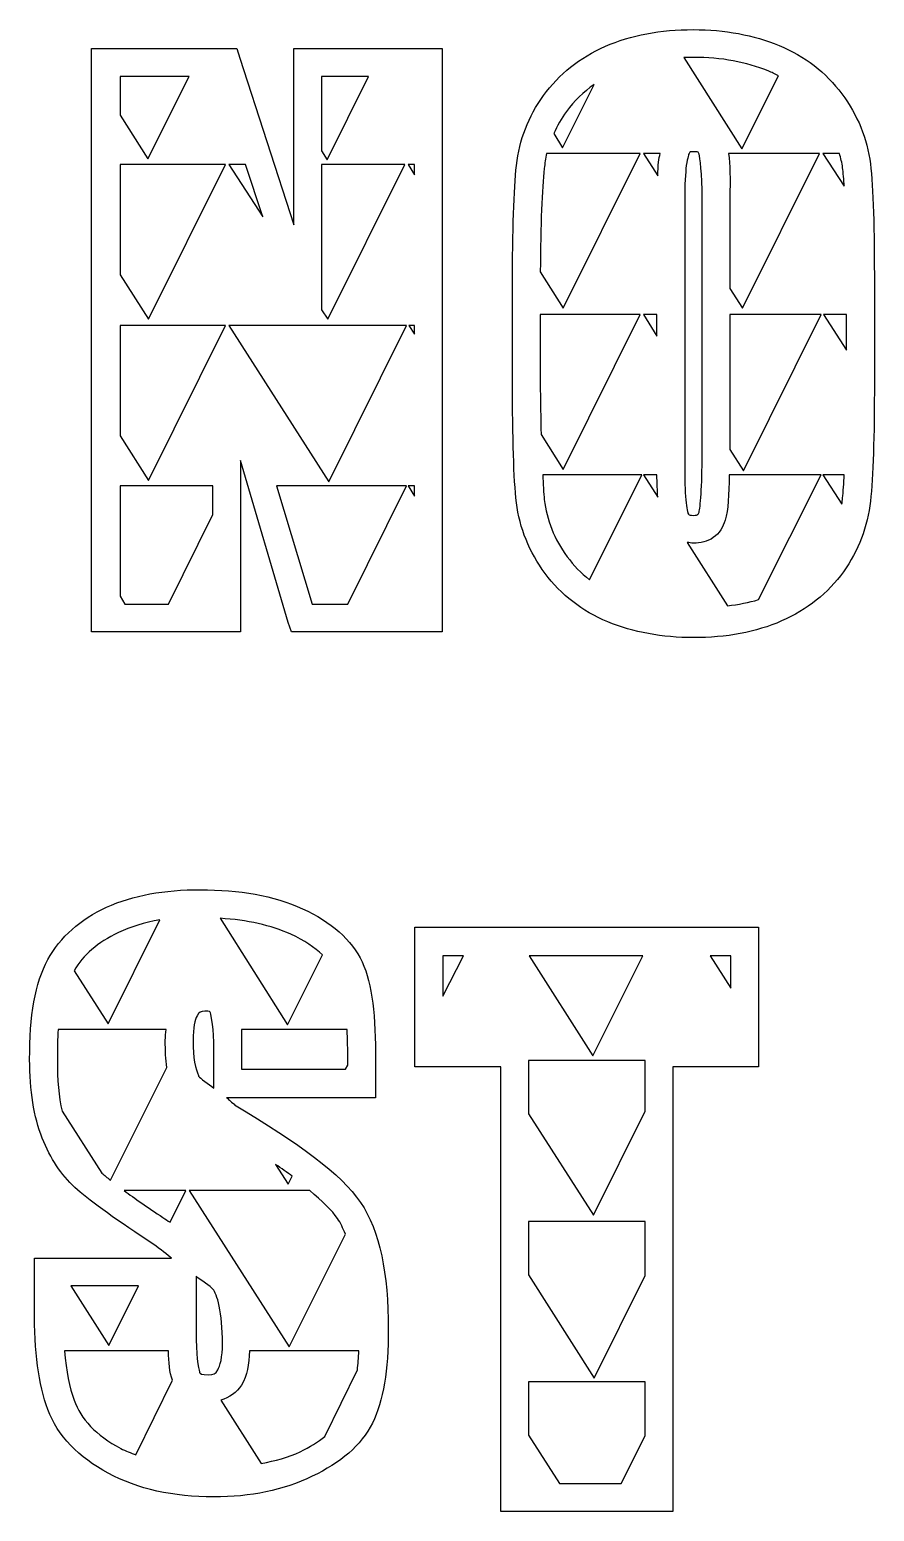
# Model space of a CAD drawing. Header units: centimetres. Extents: x -8.7 to 8.7, y -12.1 to 12.9.
# Drawn here: x -1.45 to 2.5, y -7.72 to -0.8 of the extents above; entities that cross this region are included whole.
import ezdxf

# ---------------------------------------------------------------- set-up
doc = ezdxf.new("R2010")
doc.units = ezdxf.units.CM
doc.header["$MEASUREMENT"] = 0
doc.layers.add('Layer 1', color=7, linetype='Continuous')

msp = doc.modelspace()

# ---------------------------------------------------------------- linework, layer by layer
at = {"layer": 'Layer 1'}
for points, knots in [([(1.65355, -0.80154), (1.49997, -0.80154), (1.36214, -0.827), (1.24233, -0.87934), (1.24233, -0.87934), (1.12289, -0.93153), (1.02506, -1.00949), (0.95336, -1.10903), (0.95336, -1.10903), (0.88256, -1.20734), (0.84091, -1.31584), (0.8274, -1.43504), (0.8274, -1.43504), (0.81444, -1.54935), (0.80888, -1.73632), (0.80888, -1.99815), (0.80888, -1.99815), (0.80888, -1.99815), (0.80888, -2.44271), (0.80888, -2.44271), (0.80888, -2.44271), (0.80888, -2.71098), (0.81381, -2.89626), (0.8274, -3.00953), (0.8274, -3.00953), (0.84158, -3.12765), (0.88732, -3.24015), (0.96077, -3.33925), (0.96077, -3.33925), (1.03519, -3.43965), (1.13298, -3.51577), (1.25344, -3.56524), (1.25344, -3.56524), (1.37295, -3.61431), (1.50748, -3.63933), (1.65355, -3.63933), (1.65355, -3.63933), (1.80713, -3.63933), (1.94495, -3.61388), (2.06477, -3.56153), (2.06477, -3.56153), (2.18421, -3.50935), (2.28204, -3.43138), (2.35374, -3.33184), (2.35374, -3.33184), (2.42454, -3.23353), (2.46619, -3.12133), (2.4797, -3.00212), (2.4797, -3.00212), (2.49264, -2.88782), (2.49822, -2.70455), (2.49822, -2.44271), (2.49822, -2.44271), (2.49822, -2.44271), (2.49822, -1.99815), (2.49822, -1.99815), (2.49822, -1.99815), (2.49822, -1.72988), (2.49329, -1.5409), (2.4797, -1.42763), (2.4797, -1.42763), (2.46552, -1.30951), (2.41977, -1.20071), (2.34633, -1.10162), (2.34633, -1.10162), (2.27191, -1.00122), (2.17412, -0.9251), (2.05366, -0.87563), (2.05366, -0.87563), (1.93415, -0.82656), (1.79962, -0.80154), (1.65355, -0.80154)], [0, 0, 0, 0, 0.0526316, 0.0526316, 0.0526316, 0.0526316, 0.1052632, 0.1052632, 0.1052632, 0.1052632, 0.1578947, 0.1578947, 0.1578947, 0.1578947, 0.2105263, 0.2105263, 0.2105263, 0.2105263, 0.2631579, 0.2631579, 0.2631579, 0.2631579, 0.3157895, 0.3157895, 0.3157895, 0.3157895, 0.3684211, 0.3684211, 0.3684211, 0.3684211, 0.4210526, 0.4210526, 0.4210526, 0.4210526, 0.4736842, 0.4736842, 0.4736842, 0.4736842, 0.5263158, 0.5263158, 0.5263158, 0.5263158, 0.5789474, 0.5789474, 0.5789474, 0.5789474, 0.6315789, 0.6315789, 0.6315789, 0.6315789, 0.6842105, 0.6842105, 0.6842105, 0.6842105, 0.7368421, 0.7368421, 0.7368421, 0.7368421, 0.7894737, 0.7894737, 0.7894737, 0.7894737, 0.8421053, 0.8421053, 0.8421053, 0.8421053, 0.8947368, 0.8947368, 0.8947368, 0.8947368, 1, 1, 1, 1]), ([(-1.15699, -0.88992), (-1.15699, -0.88992), (-1.15699, -0.9529), (-1.15699, -0.9529), (-1.15699, -0.9529), (-1.15699, -0.9529), (-1.15699, -3.54989), (-1.15699, -3.54989), (-1.15699, -3.54989), (-1.15699, -3.54989), (-1.15699, -3.61287), (-1.15699, -3.61287), (-1.15699, -3.61287), (-1.15699, -3.61287), (-1.09031, -3.61287), (-1.09031, -3.61287), (-1.09031, -3.61287), (-1.09031, -3.61287), (-0.5272, -3.61287), (-0.5272, -3.61287), (-0.5272, -3.61287), (-0.5272, -3.61287), (-0.46052, -3.61287), (-0.46052, -3.61287), (-0.46052, -3.61287), (-0.46052, -3.61287), (-0.46052, -3.54989), (-0.46052, -3.54989), (-0.46052, -3.54989), (-0.46052, -3.54989), (-0.46052, -2.81266), (-0.46052, -2.81266), (-0.46052, -2.81266), (-0.46052, -2.81266), (-0.23824, -3.56842), (-0.23824, -3.56842), (-0.23824, -3.56842), (-0.23824, -3.56842), (-0.22342, -3.61288), (-0.22342, -3.61288), (-0.22342, -3.61288), (-0.22342, -3.61288), (-0.17526, -3.61288), (-0.17526, -3.61288), (-0.17526, -3.61288), (-0.17526, -3.61288), (0.41749, -3.61288), (0.41749, -3.61288), (0.41749, -3.61288), (0.41749, -3.61288), (0.48047, -3.61288), (0.48047, -3.61288), (0.48047, -3.61288), (0.48047, -3.61288), (0.48047, -3.5499), (0.48047, -3.5499), (0.48047, -3.5499), (0.48047, -3.5499), (0.48047, -0.95291), (0.48047, -0.95291), (0.48047, -0.95291), (0.48047, -0.95291), (0.48047, -0.88993), (0.48047, -0.88993), (0.48047, -0.88993), (0.48047, -0.88993), (0.41749, -0.88993), (0.41749, -0.88993), (0.41749, -0.88993), (0.41749, -0.88993), (-0.14562, -0.88993), (-0.14562, -0.88993), (-0.14562, -0.88993), (-0.14562, -0.88993), (-0.2123, -0.88993), (-0.2123, -0.88993), (-0.2123, -0.88993), (-0.2123, -0.88993), (-0.2123, -0.95291), (-0.2123, -0.95291), (-0.2123, -0.95291), (-0.2123, -0.95291), (-0.2123, -1.71237), (-0.2123, -1.71237), (-0.2123, -1.71237), (-0.2123, -1.71237), (-0.46422, -0.93439), (-0.46422, -0.93439), (-0.46422, -0.93439), (-0.46422, -0.93439), (-0.47904, -0.88993), (-0.47904, -0.88993), (-0.47904, -0.88993), (-0.47904, -0.88993), (-0.5272, -0.88993), (-0.5272, -0.88993), (-0.5272, -0.88993), (-0.5272, -0.88993), (-1.09031, -0.88993), (-1.09031, -0.88993), (-1.09031, -0.88993), (-1.09031, -0.88993), (-1.15699, -0.88993), (-1.15699, -0.88993), (-1.15699, -0.88993), (-1.15699, -0.88993), (-1.15699, -0.88992), (-1.15699, -0.88992)], [0, 0, 0, 0, 0.0357143, 0.0357143, 0.0357143, 0.0357143, 0.0714286, 0.0714286, 0.0714286, 0.0714286, 0.1071429, 0.1071429, 0.1071429, 0.1071429, 0.1428571, 0.1428571, 0.1428571, 0.1428571, 0.1785714, 0.1785714, 0.1785714, 0.1785714, 0.2142857, 0.2142857, 0.2142857, 0.2142857, 0.25, 0.25, 0.25, 0.25, 0.2857143, 0.2857143, 0.2857143, 0.2857143, 0.3214286, 0.3214286, 0.3214286, 0.3214286, 0.3571429, 0.3571429, 0.3571429, 0.3571429, 0.3928571, 0.3928571, 0.3928571, 0.3928571, 0.4285714, 0.4285714, 0.4285714, 0.4285714, 0.4642857, 0.4642857, 0.4642857, 0.4642857, 0.5, 0.5, 0.5, 0.5, 0.5357143, 0.5357143, 0.5357143, 0.5357143, 0.5714286, 0.5714286, 0.5714286, 0.5714286, 0.6071429, 0.6071429, 0.6071429, 0.6071429, 0.6428571, 0.6428571, 0.6428571, 0.6428571, 0.6785714, 0.6785714, 0.6785714, 0.6785714, 0.7142857, 0.7142857, 0.7142857, 0.7142857, 0.75, 0.75, 0.75, 0.75, 0.7857143, 0.7857143, 0.7857143, 0.7857143, 0.8214286, 0.8214286, 0.8214286, 0.8214286, 0.8571429, 0.8571429, 0.8571429, 0.8571429, 0.8928571, 0.8928571, 0.8928571, 0.8928571, 0.9285714, 0.9285714, 0.9285714, 0.9285714, 1, 1, 1, 1]), ([(1.60909, -0.9312), (1.62406, -0.93064), (1.63809, -0.9312), (1.65355, -0.9312), (1.65355, -0.9312), (1.7854, -0.9312), (1.90003, -0.9524), (2.00179, -0.99418), (2.00179, -0.99418), (2.01895, -1.00123), (2.034, -1.00815), (2.04995, -1.01641), (2.04995, -1.01641), (2.04995, -1.01641), (1.87953, -1.35724), (1.87953, -1.35724), (1.87953, -1.35724), (1.87953, -1.35724), (1.60909, -0.9312), (1.60909, -0.9312)], [0, 0, 0, 0, 0.1666667, 0.1666667, 0.1666667, 0.1666667, 0.3333333, 0.3333333, 0.3333333, 0.3333333, 0.5, 0.5, 0.5, 0.5, 0.6666667, 0.6666667, 0.6666667, 0.6666667, 1, 1, 1, 1]), ([(-1.02362, -1.01959), (-1.02362, -1.01959), (-0.70131, -1.01959), (-0.70131, -1.01959), (-0.70131, -1.01959), (-0.70131, -1.01959), (-0.89395, -1.40488), (-0.89395, -1.40488), (-0.89395, -1.40488), (-0.89395, -1.40488), (-1.02361, -1.20112), (-1.02361, -1.20112), (-1.02361, -1.20112), (-1.02361, -1.20112), (-1.02361, -1.01959), (-1.02361, -1.01959), (-1.02361, -1.01959), (-1.02361, -1.01959), (-1.02362, -1.01959), (-1.02362, -1.01959)], [0, 0, 0, 0, 0.1666667, 0.1666667, 0.1666667, 0.1666667, 0.3333333, 0.3333333, 0.3333333, 0.3333333, 0.5, 0.5, 0.5, 0.5, 0.6666667, 0.6666667, 0.6666667, 0.6666667, 1, 1, 1, 1]), ([(-0.08263, -1.01959), (-0.08263, -1.01959), (0.13595, -1.01959), (0.13595, -1.01959), (0.13595, -1.01959), (0.13595, -1.01959), (-0.05669, -1.40858), (-0.05669, -1.40858), (-0.05669, -1.40858), (-0.05669, -1.40858), (-0.08262, -1.36783), (-0.08262, -1.36783), (-0.08262, -1.36783), (-0.08262, -1.36783), (-0.08262, -1.01959), (-0.08262, -1.01959), (-0.08262, -1.01959), (-0.08262, -1.01959), (-0.08263, -1.01959), (-0.08263, -1.01959)], [0, 0, 0, 0, 0.1666667, 0.1666667, 0.1666667, 0.1666667, 0.3333333, 0.3333333, 0.3333333, 0.3333333, 0.5, 0.5, 0.5, 0.5, 0.6666667, 0.6666667, 0.6666667, 0.6666667, 1, 1, 1, 1]), ([(1.19046, -1.05716), (1.19046, -1.05716), (1.04227, -1.35353), (1.04227, -1.35353), (1.04227, -1.35353), (1.04227, -1.35353), (1.00152, -1.28685), (1.00152, -1.28685), (1.00152, -1.28685), (1.01742, -1.25105), (1.03675, -1.2165), (1.0608, -1.18312), (1.0608, -1.18312), (1.09633, -1.13379), (1.13977, -1.09257), (1.19046, -1.05716)], [0, 0, 0, 0, 0.2, 0.2, 0.2, 0.2, 0.4, 0.4, 0.4, 0.4, 0.6, 0.6, 0.6, 0.6, 1, 1, 1, 1]), ([(0.96818, -1.37947), (0.96818, -1.37947), (1.05709, -1.37947), (1.05709, -1.37947), (1.05709, -1.37947), (1.05709, -1.37947), (1.40533, -1.37947), (1.40533, -1.37947), (1.40533, -1.37947), (1.40533, -1.37947), (1.04598, -2.10188), (1.04598, -2.10188), (1.04598, -2.10188), (1.04598, -2.10188), (0.93854, -1.93146), (0.93854, -1.93146), (0.93854, -1.93146), (0.93976, -1.71104), (0.94659, -1.54227), (0.95706, -1.44985), (0.95706, -1.44985), (0.95983, -1.4254), (0.9625, -1.4027), (0.96817, -1.37946), (0.96817, -1.37946), (0.96817, -1.37946), (0.96818, -1.37947), (0.96818, -1.37947)], [0, 0, 0, 0, 0.125, 0.125, 0.125, 0.125, 0.25, 0.25, 0.25, 0.25, 0.375, 0.375, 0.375, 0.375, 0.5, 0.5, 0.5, 0.5, 0.625, 0.625, 0.625, 0.625, 0.75, 0.75, 0.75, 0.75, 1, 1, 1, 1]), ([(1.42015, -1.37947), (1.42015, -1.37947), (1.49795, -1.37947), (1.49795, -1.37947), (1.49795, -1.37947), (1.4955, -1.39248), (1.49231, -1.405), (1.49054, -1.42022), (1.49054, -1.42022), (1.48863, -1.43661), (1.48798, -1.46328), (1.48684, -1.4832), (1.48684, -1.4832), (1.48684, -1.4832), (1.42016, -1.37947), (1.42016, -1.37947), (1.42016, -1.37947), (1.42016, -1.37947), (1.42015, -1.37947), (1.42015, -1.37947)], [0, 0, 0, 0, 0.1666667, 0.1666667, 0.1666667, 0.1666667, 0.3333333, 0.3333333, 0.3333333, 0.3333333, 0.5, 0.5, 0.5, 0.5, 0.6666667, 0.6666667, 0.6666667, 0.6666667, 1, 1, 1, 1]), ([(1.63873, -1.37206), (1.64192, -1.37072), (1.64801, -1.37206), (1.65725, -1.37206), (1.65725, -1.37206), (1.68138, -1.37206), (1.67469, -1.37112), (1.67948, -1.38317), (1.67948, -1.38317), (1.68321, -1.3943), (1.6943, -1.47432), (1.6943, -1.59063), (1.6943, -1.59063), (1.6943, -1.59063), (1.6943, -2.78354), (1.6943, -2.78354), (1.6943, -2.78354), (1.6943, -2.93457), (1.68523, -3.03576), (1.67948, -3.05398), (1.67948, -3.05398), (1.67643, -3.06363), (1.67369, -3.06398), (1.67207, -3.06509), (1.67207, -3.06509), (1.67045, -3.06616), (1.66692, -3.06879), (1.65355, -3.06879), (1.65355, -3.06879), (1.63964, -3.06879), (1.63264, -3.06589), (1.63132, -3.06509), (1.63132, -3.06509), (1.63001, -3.06426), (1.6297, -3.06367), (1.62762, -3.05768), (1.62762, -3.05768), (1.62622, -3.05367), (1.61942, -3.02407), (1.61651, -2.97988), (1.61651, -2.97988), (1.61359, -2.9357), (1.61281, -2.87653), (1.61281, -2.80206), (1.61281, -2.80206), (1.61281, -2.80206), (1.61281, -1.59063), (1.61281, -1.59063), (1.61281, -1.59063), (1.61281, -1.52535), (1.61602, -1.47114), (1.62022, -1.43503), (1.62022, -1.43503), (1.62442, -1.39893), (1.63605, -1.37631), (1.63133, -1.38316), (1.63133, -1.38316), (1.63527, -1.37742), (1.63555, -1.37339), (1.63874, -1.37205), (1.63874, -1.37205), (1.63874, -1.37205), (1.63873, -1.37206), (1.63873, -1.37206)], [0, 0, 0, 0, 0.0588235, 0.0588235, 0.0588235, 0.0588235, 0.1176471, 0.1176471, 0.1176471, 0.1176471, 0.1764706, 0.1764706, 0.1764706, 0.1764706, 0.2352941, 0.2352941, 0.2352941, 0.2352941, 0.2941176, 0.2941176, 0.2941176, 0.2941176, 0.3529412, 0.3529412, 0.3529412, 0.3529412, 0.4117647, 0.4117647, 0.4117647, 0.4117647, 0.4705882, 0.4705882, 0.4705882, 0.4705882, 0.5294118, 0.5294118, 0.5294118, 0.5294118, 0.5882353, 0.5882353, 0.5882353, 0.5882353, 0.6470588, 0.6470588, 0.6470588, 0.6470588, 0.7058824, 0.7058824, 0.7058824, 0.7058824, 0.7647059, 0.7647059, 0.7647059, 0.7647059, 0.8235294, 0.8235294, 0.8235294, 0.8235294, 0.8823529, 0.8823529, 0.8823529, 0.8823529, 1, 1, 1, 1]), ([(1.81655, -1.37947), (1.81655, -1.37947), (1.89435, -1.37947), (1.89435, -1.37947), (1.89435, -1.37947), (1.89435, -1.37947), (2.24259, -1.37947), (2.24259, -1.37947), (2.24259, -1.37947), (2.24259, -1.37947), (1.88324, -2.10188), (1.88324, -2.10188), (1.88324, -2.10188), (1.88324, -2.10188), (1.82397, -2.00926), (1.82397, -2.00926), (1.82397, -2.00926), (1.82397, -2.00926), (1.82397, -1.59063), (1.82397, -1.59063), (1.82397, -1.59063), (1.82397, -1.49607), (1.82678, -1.43127), (1.81656, -1.37946), (1.81656, -1.37946), (1.81656, -1.37946), (1.81655, -1.37947), (1.81655, -1.37947)], [0, 0, 0, 0, 0.125, 0.125, 0.125, 0.125, 0.25, 0.25, 0.25, 0.25, 0.375, 0.375, 0.375, 0.375, 0.5, 0.5, 0.5, 0.5, 0.625, 0.625, 0.625, 0.625, 0.75, 0.75, 0.75, 0.75, 1, 1, 1, 1]), ([(2.25741, -1.37947), (2.25741, -1.37947), (2.33521, -1.37947), (2.33521, -1.37947), (2.33521, -1.37947), (2.3406, -1.40138), (2.3473, -1.42344), (2.35003, -1.44615), (2.35003, -1.44615), (2.35242, -1.4661), (2.35549, -1.50475), (2.35744, -1.53136), (2.35744, -1.53136), (2.35744, -1.53136), (2.25741, -1.37947), (2.25741, -1.37947)], [0, 0, 0, 0, 0.2, 0.2, 0.2, 0.2, 0.4, 0.4, 0.4, 0.4, 0.6, 0.6, 0.6, 0.6, 1, 1, 1, 1]), ([(-1.02362, -1.43081), (-1.02362, -1.43081), (-0.87914, -1.43081), (-0.87914, -1.43081), (-0.87914, -1.43081), (-0.87914, -1.43081), (-0.5309, -1.43081), (-0.5309, -1.43081), (-0.5309, -1.43081), (-0.5309, -1.43081), (-0.89025, -2.15322), (-0.89025, -2.15322), (-0.89025, -2.15322), (-0.89025, -2.15322), (-1.02362, -1.94576), (-1.02362, -1.94576), (-1.02362, -1.94576), (-1.02362, -1.94576), (-1.02362, -1.43081), (-1.02362, -1.43081)], [0, 0, 0, 0, 0.1666667, 0.1666667, 0.1666667, 0.1666667, 0.3333333, 0.3333333, 0.3333333, 0.3333333, 0.5, 0.5, 0.5, 0.5, 0.6666667, 0.6666667, 0.6666667, 0.6666667, 1, 1, 1, 1]), ([(-0.51608, -1.43081), (-0.51608, -1.43081), (-0.43828, -1.43081), (-0.43828, -1.43081), (-0.43828, -1.43081), (-0.43828, -1.43081), (-0.35678, -1.67532), (-0.35678, -1.67532), (-0.35678, -1.67532), (-0.35678, -1.67532), (-0.51608, -1.43081), (-0.51608, -1.43081)], [0, 0, 0, 0, 0.25, 0.25, 0.25, 0.25, 0.5, 0.5, 0.5, 0.5, 1, 1, 1, 1]), ([(-0.08263, -1.43081), (-0.08263, -1.43081), (-0.04188, -1.43081), (-0.04188, -1.43081), (-0.04188, -1.43081), (-0.04188, -1.43081), (0.30636, -1.43081), (0.30636, -1.43081), (0.30636, -1.43081), (0.30636, -1.43081), (-0.05299, -2.15322), (-0.05299, -2.15322), (-0.05299, -2.15322), (-0.05299, -2.15322), (-0.08263, -2.10876), (-0.08263, -2.10876), (-0.08263, -2.10876), (-0.08263, -2.10876), (-0.08263, -1.4308), (-0.08263, -1.4308), (-0.08263, -1.4308), (-0.08263, -1.4308), (-0.08263, -1.43081), (-0.08263, -1.43081)], [0, 0, 0, 0, 0.1428571, 0.1428571, 0.1428571, 0.1428571, 0.2857143, 0.2857143, 0.2857143, 0.2857143, 0.4285714, 0.4285714, 0.4285714, 0.4285714, 0.5714286, 0.5714286, 0.5714286, 0.5714286, 0.7142857, 0.7142857, 0.7142857, 0.7142857, 1, 1, 1, 1]), ([(0.32118, -1.43081), (0.32118, -1.43081), (0.35082, -1.43081), (0.35082, -1.43081), (0.35082, -1.43081), (0.35082, -1.43081), (0.35082, -1.47897), (0.35082, -1.47897), (0.35082, -1.47897), (0.35082, -1.47897), (0.32118, -1.43081), (0.32118, -1.43081)], [0, 0, 0, 0, 0.25, 0.25, 0.25, 0.25, 0.5, 0.5, 0.5, 0.5, 1, 1, 1, 1]), ([(0.93854, -2.13152), (0.93854, -2.13152), (1.0645, -2.13152), (1.0645, -2.13152), (1.0645, -2.13152), (1.0645, -2.13152), (1.40533, -2.13152), (1.40533, -2.13152), (1.40533, -2.13152), (1.40533, -2.13152), (1.04598, -2.85393), (1.04598, -2.85393), (1.04598, -2.85393), (1.04598, -2.85393), (0.94225, -2.69092), (0.94225, -2.69092), (0.94225, -2.69092), (0.94054, -2.61504), (0.93855, -2.5407), (0.93855, -2.44271), (0.93855, -2.44271), (0.93855, -2.44271), (0.93855, -2.13152), (0.93855, -2.13152), (0.93855, -2.13152), (0.93855, -2.13152), (0.93854, -2.13152), (0.93854, -2.13152)], [0, 0, 0, 0, 0.125, 0.125, 0.125, 0.125, 0.25, 0.25, 0.25, 0.25, 0.375, 0.375, 0.375, 0.375, 0.5, 0.5, 0.5, 0.5, 0.625, 0.625, 0.625, 0.625, 0.75, 0.75, 0.75, 0.75, 1, 1, 1, 1]), ([(1.42015, -2.13152), (1.42015, -2.13152), (1.48313, -2.13152), (1.48313, -2.13152), (1.48313, -2.13152), (1.48313, -2.13152), (1.48313, -2.23155), (1.48313, -2.23155), (1.48313, -2.23155), (1.48313, -2.23155), (1.42015, -2.13152), (1.42015, -2.13152)], [0, 0, 0, 0, 0.25, 0.25, 0.25, 0.25, 0.5, 0.5, 0.5, 0.5, 1, 1, 1, 1]), ([(1.82396, -2.13152), (1.82396, -2.13152), (1.90176, -2.13152), (1.90176, -2.13152), (1.90176, -2.13152), (1.90176, -2.13152), (2.25, -2.13152), (2.25, -2.13152), (2.25, -2.13152), (2.25, -2.13152), (1.88694, -2.86134), (1.88694, -2.86134), (1.88694, -2.86134), (1.88694, -2.86134), (1.82396, -2.76131), (1.82396, -2.76131), (1.82396, -2.76131), (1.82396, -2.76131), (1.82396, -2.13151), (1.82396, -2.13151), (1.82396, -2.13151), (1.82396, -2.13151), (1.82396, -2.13152), (1.82396, -2.13152)], [0, 0, 0, 0, 0.1428571, 0.1428571, 0.1428571, 0.1428571, 0.2857143, 0.2857143, 0.2857143, 0.2857143, 0.4285714, 0.4285714, 0.4285714, 0.4285714, 0.5714286, 0.5714286, 0.5714286, 0.5714286, 0.7142857, 0.7142857, 0.7142857, 0.7142857, 1, 1, 1, 1]), ([(2.26112, -2.13152), (2.26112, -2.13152), (2.36856, -2.13152), (2.36856, -2.13152), (2.36856, -2.13152), (2.36856, -2.13152), (2.36856, -2.29823), (2.36856, -2.29823), (2.36856, -2.29823), (2.36856, -2.29823), (2.26112, -2.13152), (2.26112, -2.13152)], [0, 0, 0, 0, 0.25, 0.25, 0.25, 0.25, 0.5, 0.5, 0.5, 0.5, 1, 1, 1, 1]), ([(-1.02362, -2.18286), (-1.02362, -2.18286), (-0.87173, -2.18286), (-0.87173, -2.18286), (-0.87173, -2.18286), (-0.87173, -2.18286), (-0.5309, -2.18286), (-0.5309, -2.18286), (-0.5309, -2.18286), (-0.5309, -2.18286), (-0.89025, -2.90527), (-0.89025, -2.90527), (-0.89025, -2.90527), (-0.89025, -2.90527), (-1.02362, -2.69781), (-1.02362, -2.69781), (-1.02362, -2.69781), (-1.02362, -2.69781), (-1.02362, -2.18286), (-1.02362, -2.18286)], [0, 0, 0, 0, 0.1666667, 0.1666667, 0.1666667, 0.1666667, 0.3333333, 0.3333333, 0.3333333, 0.3333333, 0.5, 0.5, 0.5, 0.5, 0.6666667, 0.6666667, 0.6666667, 0.6666667, 1, 1, 1, 1]), ([(-0.51608, -2.18286), (-0.51608, -2.18286), (-0.03447, -2.18286), (-0.03447, -2.18286), (-0.03447, -2.18286), (-0.03447, -2.18286), (0.31377, -2.18286), (0.31377, -2.18286), (0.31377, -2.18286), (0.31377, -2.18286), (-0.04929, -2.91268), (-0.04929, -2.91268), (-0.04929, -2.91268), (-0.04929, -2.91268), (-0.51608, -2.18286), (-0.51608, -2.18286)], [0, 0, 0, 0, 0.2, 0.2, 0.2, 0.2, 0.4, 0.4, 0.4, 0.4, 0.6, 0.6, 0.6, 0.6, 1, 1, 1, 1]), ([(0.32488, -2.18286), (0.32488, -2.18286), (0.35081, -2.18286), (0.35081, -2.18286), (0.35081, -2.18286), (0.35081, -2.18286), (0.35081, -2.22361), (0.35081, -2.22361), (0.35081, -2.22361), (0.35081, -2.22361), (0.32488, -2.18286), (0.32488, -2.18286)], [0, 0, 0, 0, 0.25, 0.25, 0.25, 0.25, 0.5, 0.5, 0.5, 0.5, 1, 1, 1, 1]), ([(0.94966, -2.87987), (0.94966, -2.87987), (1.0608, -2.87987), (1.0608, -2.87987), (1.0608, -2.87987), (1.0608, -2.87987), (1.41275, -2.87987), (1.41275, -2.87987), (1.41275, -2.87987), (1.41275, -2.87987), (1.16824, -3.36889), (1.16824, -3.36889), (1.16824, -3.36889), (1.12817, -3.33885), (1.09464, -3.30211), (1.06451, -3.26145), (1.06451, -3.26145), (1.00327, -3.17883), (0.96855, -3.09037), (0.95707, -2.99471), (0.95707, -2.99471), (0.95385, -2.96786), (0.95207, -2.91875), (0.94966, -2.87986), (0.94966, -2.87986), (0.94966, -2.87986), (0.94966, -2.87987), (0.94966, -2.87987)], [0, 0, 0, 0, 0.125, 0.125, 0.125, 0.125, 0.25, 0.25, 0.25, 0.25, 0.375, 0.375, 0.375, 0.375, 0.5, 0.5, 0.5, 0.5, 0.625, 0.625, 0.625, 0.625, 0.75, 0.75, 0.75, 0.75, 1, 1, 1, 1]), ([(1.42015, -2.87987), (1.42015, -2.87987), (1.48313, -2.87987), (1.48313, -2.87987), (1.48313, -2.87987), (1.48358, -2.91549), (1.48509, -2.956), (1.48683, -2.9836), (1.48683, -2.9836), (1.48683, -2.9836), (1.42015, -2.87987), (1.42015, -2.87987)], [0, 0, 0, 0, 0.25, 0.25, 0.25, 0.25, 0.5, 0.5, 0.5, 0.5, 1, 1, 1, 1]), ([(1.82026, -2.87987), (1.82026, -2.87987), (1.89806, -2.87987), (1.89806, -2.87987), (1.89806, -2.87987), (1.89806, -2.87987), (2.25001, -2.87987), (2.25001, -2.87987), (2.25001, -2.87987), (2.25001, -2.87987), (1.95734, -3.46151), (1.95734, -3.46151), (1.95734, -3.46151), (1.91338, -3.47635), (1.86334, -3.48359), (1.81286, -3.49115), (1.81286, -3.49115), (1.81286, -3.49115), (1.62392, -3.19478), (1.62392, -3.19478), (1.62392, -3.19478), (1.63382, -3.19599), (1.64399, -3.19848), (1.65356, -3.19848), (1.65356, -3.19848), (1.68614, -3.19848), (1.7184, -3.19173), (1.74618, -3.17255), (1.74618, -3.17255), (1.77395, -3.15336), (1.79197, -3.12202), (1.80175, -3.09105), (1.80175, -3.09105), (1.81657, -3.04411), (1.81865, -2.97231), (1.82027, -2.87988), (1.82027, -2.87988), (1.82027, -2.87988), (1.82026, -2.87987), (1.82026, -2.87987)], [0, 0, 0, 0, 0.0909091, 0.0909091, 0.0909091, 0.0909091, 0.1818182, 0.1818182, 0.1818182, 0.1818182, 0.2727273, 0.2727273, 0.2727273, 0.2727273, 0.3636364, 0.3636364, 0.3636364, 0.3636364, 0.4545455, 0.4545455, 0.4545455, 0.4545455, 0.5454545, 0.5454545, 0.5454545, 0.5454545, 0.6363636, 0.6363636, 0.6363636, 0.6363636, 0.7272727, 0.7272727, 0.7272727, 0.7272727, 0.8181818, 0.8181818, 0.8181818, 0.8181818, 1, 1, 1, 1]), ([(2.25741, -2.87987), (2.25741, -2.87987), (2.35744, -2.87987), (2.35744, -2.87987), (2.35744, -2.87987), (2.35516, -2.91544), (2.35294, -2.96163), (2.35003, -2.98731), (2.35003, -2.98731), (2.34887, -2.99755), (2.34799, -3.00692), (2.34633, -3.01695), (2.34633, -3.01695), (2.34633, -3.01695), (2.25742, -2.87988), (2.25742, -2.87988), (2.25742, -2.87988), (2.25742, -2.87988), (2.25741, -2.87987), (2.25741, -2.87987)], [0, 0, 0, 0, 0.1666667, 0.1666667, 0.1666667, 0.1666667, 0.3333333, 0.3333333, 0.3333333, 0.3333333, 0.5, 0.5, 0.5, 0.5, 0.6666667, 0.6666667, 0.6666667, 0.6666667, 1, 1, 1, 1]), ([(-1.02362, -2.93121), (-1.02362, -2.93121), (-0.87543, -2.93121), (-0.87543, -2.93121), (-0.87543, -2.93121), (-0.87543, -2.93121), (-0.59017, -2.93121), (-0.59017, -2.93121), (-0.59017, -2.93121), (-0.59017, -2.93121), (-0.59017, -3.06458), (-0.59017, -3.06458), (-0.59017, -3.06458), (-0.59017, -3.06458), (-0.79763, -3.48321), (-0.79763, -3.48321), (-0.79763, -3.48321), (-0.79763, -3.48321), (-1.00139, -3.48321), (-1.00139, -3.48321), (-1.00139, -3.48321), (-1.00139, -3.48321), (-1.02362, -3.44616), (-1.02362, -3.44616), (-1.02362, -3.44616), (-1.02362, -3.44616), (-1.02362, -2.93121), (-1.02362, -2.93121)], [0, 0, 0, 0, 0.125, 0.125, 0.125, 0.125, 0.25, 0.25, 0.25, 0.25, 0.375, 0.375, 0.375, 0.375, 0.5, 0.5, 0.5, 0.5, 0.625, 0.625, 0.625, 0.625, 0.75, 0.75, 0.75, 0.75, 1, 1, 1, 1]), ([(-0.2938, -2.93121), (-0.2938, -2.93121), (-0.03818, -2.93121), (-0.03818, -2.93121), (-0.03818, -2.93121), (-0.03818, -2.93121), (0.31377, -2.93121), (0.31377, -2.93121), (0.31377, -2.93121), (0.31377, -2.93121), (0.03962, -3.48321), (0.03962, -3.48321), (0.03962, -3.48321), (0.03962, -3.48321), (-0.12709, -3.48321), (-0.12709, -3.48321), (-0.12709, -3.48321), (-0.12709, -3.48321), (-0.2938, -2.93121), (-0.2938, -2.93121)], [0, 0, 0, 0, 0.1666667, 0.1666667, 0.1666667, 0.1666667, 0.3333333, 0.3333333, 0.3333333, 0.3333333, 0.5, 0.5, 0.5, 0.5, 0.6666667, 0.6666667, 0.6666667, 0.6666667, 1, 1, 1, 1]), ([(0.32118, -2.93121), (0.32118, -2.93121), (0.35082, -2.93121), (0.35082, -2.93121), (0.35082, -2.93121), (0.35082, -2.93121), (0.35082, -2.97937), (0.35082, -2.97937), (0.35082, -2.97937), (0.35082, -2.97937), (0.32118, -2.93121), (0.32118, -2.93121)], [0, 0, 0, 0, 0.25, 0.25, 0.25, 0.25, 0.5, 0.5, 0.5, 0.5, 1, 1, 1, 1]), ([(-0.64918, -4.81583), (-0.81654, -4.81583), (-0.96245, -4.84065), (-1.08633, -4.89733), (-1.08633, -4.89733), (-1.20954, -4.95371), (-1.30229, -5.03649), (-1.36048, -5.14184), (-1.36048, -5.14184), (-1.42087, -5.25118), (-1.44569, -5.40426), (-1.44569, -5.60863), (-1.44569, -5.60863), (-1.44569, -5.75216), (-1.42661, -5.8758), (-1.38641, -5.97539), (-1.38641, -5.97539), (-1.3479, -6.0708), (-1.29787, -6.1467), (-1.23452, -6.20508), (-1.23452, -6.20508), (-1.17311, -6.26167), (-1.06257, -6.34143), (-0.89369, -6.45329), (-0.89369, -6.45329), (-0.83313, -6.49302), (-0.82638, -6.50332), (-0.78255, -6.53479), (-0.78255, -6.53479), (-0.78255, -6.53479), (-1.36048, -6.53479), (-1.36048, -6.53479), (-1.36048, -6.53479), (-1.36048, -6.53479), (-1.42346, -6.53479), (-1.42346, -6.53479), (-1.42346, -6.53479), (-1.42346, -6.53479), (-1.42346, -6.60147), (-1.42346, -6.60147), (-1.42346, -6.60147), (-1.42346, -6.60147), (-1.42346, -6.77189), (-1.42346, -6.77189), (-1.42346, -6.77189), (-1.42346, -6.97085), (-1.40462, -7.12429), (-1.36048, -7.24239), (-1.36048, -7.24239), (-1.31448, -7.36546), (-1.21652, -7.46507), (-1.07892, -7.53876), (-1.07892, -7.53876), (-0.93991, -7.61321), (-0.77507, -7.6499), (-0.5862, -7.6499), (-0.5862, -7.6499), (-0.41376, -7.6499), (-0.26095, -7.61775), (-0.12682, -7.55358), (-0.12682, -7.55358), (0.00579, -7.49014), (0.10309, -7.40994), (0.15474, -7.30537), (0.15474, -7.30537), (0.20609, -7.2014), (0.22883, -7.05823), (0.22883, -6.86822), (0.22883, -6.86822), (0.22883, -6.60716), (0.18988, -6.40843), (0.09917, -6.27547), (0.09917, -6.27547), (0.00809, -6.14197), (-0.18639, -6.00016), (-0.48988, -5.81979), (-0.48988, -5.81979), (-0.48988, -5.81979), (-0.48988, -5.81609), (-0.48988, -5.81609), (-0.48988, -5.81609), (-0.5125, -5.8027), (-0.50885, -5.79897), (-0.52693, -5.78645), (-0.52693, -5.78645), (-0.52693, -5.78645), (-0.51952, -5.78645), (-0.51952, -5.78645), (-0.51952, -5.78645), (-0.51952, -5.78645), (0.10657, -5.78645), (0.10657, -5.78645), (0.10657, -5.78645), (0.10657, -5.78645), (0.16955, -5.78645), (0.16955, -5.78645), (0.16955, -5.78645), (0.16955, -5.78645), (0.16955, -5.71977), (0.16955, -5.71977), (0.16955, -5.71977), (0.16955, -5.71977), (0.16955, -5.61604), (0.16955, -5.61604), (0.16955, -5.61604), (0.16955, -5.40552), (0.15507, -5.25708), (0.10657, -5.15295), (0.10657, -5.15295), (0.05798, -5.04865), (-0.03888, -4.96549), (-0.17128, -4.90474), (-0.17128, -4.90474), (-0.30537, -4.84321), (-0.46686, -4.81583), (-0.64918, -4.81583)], [0, 0, 0, 0, 0.0333333, 0.0333333, 0.0333333, 0.0333333, 0.0666667, 0.0666667, 0.0666667, 0.0666667, 0.1, 0.1, 0.1, 0.1, 0.1333333, 0.1333333, 0.1333333, 0.1333333, 0.1666667, 0.1666667, 0.1666667, 0.1666667, 0.2, 0.2, 0.2, 0.2, 0.2333333, 0.2333333, 0.2333333, 0.2333333, 0.2666667, 0.2666667, 0.2666667, 0.2666667, 0.3, 0.3, 0.3, 0.3, 0.3333333, 0.3333333, 0.3333333, 0.3333333, 0.3666667, 0.3666667, 0.3666667, 0.3666667, 0.4, 0.4, 0.4, 0.4, 0.4333333, 0.4333333, 0.4333333, 0.4333333, 0.4666667, 0.4666667, 0.4666667, 0.4666667, 0.5, 0.5, 0.5, 0.5, 0.5333333, 0.5333333, 0.5333333, 0.5333333, 0.5666667, 0.5666667, 0.5666667, 0.5666667, 0.6, 0.6, 0.6, 0.6, 0.6333333, 0.6333333, 0.6333333, 0.6333333, 0.6666667, 0.6666667, 0.6666667, 0.6666667, 0.7, 0.7, 0.7, 0.7, 0.7333333, 0.7333333, 0.7333333, 0.7333333, 0.7666667, 0.7666667, 0.7666667, 0.7666667, 0.8, 0.8, 0.8, 0.8, 0.8333333, 0.8333333, 0.8333333, 0.8333333, 0.8666667, 0.8666667, 0.8666667, 0.8666667, 0.9, 0.9, 0.9, 0.9, 0.9333333, 0.9333333, 0.9333333, 0.9333333, 1, 1, 1, 1]), ([(-0.83812, -4.95661), (-0.83812, -4.95661), (-1.07892, -5.44192), (-1.07892, -5.44192), (-1.07892, -5.44192), (-1.07892, -5.44192), (-1.23822, -5.19371), (-1.23822, -5.19371), (-1.23822, -5.19371), (-1.19465, -5.1206), (-1.12898, -5.06083), (-1.03076, -5.01589), (-1.03076, -5.01589), (-0.97366, -4.98976), (-0.91017, -4.96819), (-0.83812, -4.95662), (-0.83812, -4.95662), (-0.83812, -4.95662), (-0.83812, -4.95661), (-0.83812, -4.95661)], [0, 0, 0, 0, 0.1666667, 0.1666667, 0.1666667, 0.1666667, 0.3333333, 0.3333333, 0.3333333, 0.3333333, 0.5, 0.5, 0.5, 0.5, 0.6666667, 0.6666667, 0.6666667, 0.6666667, 1, 1, 1, 1]), ([(-0.55657, -4.9492), (-0.42971, -4.95738), (-0.31764, -4.98164), (-0.22685, -5.02329), (-0.22685, -5.02329), (-0.16243, -5.05285), (-0.11565, -5.08495), (-0.07866, -5.11961), (-0.07866, -5.11961), (-0.07866, -5.11961), (-0.24167, -5.44562), (-0.24167, -5.44562), (-0.24167, -5.44562), (-0.24167, -5.44562), (-0.55657, -4.94919), (-0.55657, -4.94919), (-0.55657, -4.94919), (-0.55657, -4.94919), (-0.55657, -4.9492), (-0.55657, -4.9492)], [0, 0, 0, 0, 0.1666667, 0.1666667, 0.1666667, 0.1666667, 0.3333333, 0.3333333, 0.3333333, 0.3333333, 0.5, 0.5, 0.5, 0.5, 0.6666667, 0.6666667, 0.6666667, 0.6666667, 1, 1, 1, 1]), ([(0.35347, -4.99048), (0.35347, -4.99048), (0.35347, -5.05716), (0.35347, -5.05716), (0.35347, -5.05716), (0.35347, -5.05716), (0.35347, -5.57582), (0.35347, -5.57582), (0.35347, -5.57582), (0.35347, -5.57582), (0.35347, -5.6425), (0.35347, -5.6425), (0.35347, -5.6425), (0.35347, -5.6425), (0.41645, -5.6425), (0.41645, -5.6425), (0.41645, -5.6425), (0.41645, -5.6425), (0.75358, -5.6425), (0.75358, -5.6425), (0.75358, -5.6425), (0.75358, -5.6425), (0.75358, -7.65414), (0.75358, -7.65414), (0.75358, -7.65414), (0.75358, -7.65414), (0.75358, -7.71712), (0.75358, -7.71712), (0.75358, -7.71712), (0.75358, -7.71712), (0.81656, -7.71712), (0.81656, -7.71712), (0.81656, -7.71712), (0.81656, -7.71712), (1.49081, -7.71712), (1.49081, -7.71712), (1.49081, -7.71712), (1.49081, -7.71712), (1.55749, -7.71712), (1.55749, -7.71712), (1.55749, -7.71712), (1.55749, -7.71712), (1.55749, -7.65414), (1.55749, -7.65414), (1.55749, -7.65414), (1.55749, -7.65414), (1.55749, -5.6425), (1.55749, -5.6425), (1.55749, -5.6425), (1.55749, -5.6425), (1.89462, -5.6425), (1.89462, -5.6425), (1.89462, -5.6425), (1.89462, -5.6425), (1.9576, -5.6425), (1.9576, -5.6425), (1.9576, -5.6425), (1.9576, -5.6425), (1.9576, -5.57582), (1.9576, -5.57582), (1.9576, -5.57582), (1.9576, -5.57582), (1.9576, -5.05716), (1.9576, -5.05716), (1.9576, -5.05716), (1.9576, -5.05716), (1.9576, -4.99048), (1.9576, -4.99048), (1.9576, -4.99048), (1.9576, -4.99048), (1.89462, -4.99048), (1.89462, -4.99048), (1.89462, -4.99048), (1.89462, -4.99048), (0.41645, -4.99048), (0.41645, -4.99048), (0.41645, -4.99048), (0.41645, -4.99048), (0.35347, -4.99048), (0.35347, -4.99048)], [0, 0, 0, 0, 0.047619, 0.047619, 0.047619, 0.047619, 0.0952381, 0.0952381, 0.0952381, 0.0952381, 0.1428571, 0.1428571, 0.1428571, 0.1428571, 0.1904762, 0.1904762, 0.1904762, 0.1904762, 0.2380952, 0.2380952, 0.2380952, 0.2380952, 0.2857143, 0.2857143, 0.2857143, 0.2857143, 0.3333333, 0.3333333, 0.3333333, 0.3333333, 0.3809524, 0.3809524, 0.3809524, 0.3809524, 0.4285714, 0.4285714, 0.4285714, 0.4285714, 0.4761905, 0.4761905, 0.4761905, 0.4761905, 0.5238095, 0.5238095, 0.5238095, 0.5238095, 0.5714286, 0.5714286, 0.5714286, 0.5714286, 0.6190476, 0.6190476, 0.6190476, 0.6190476, 0.6666667, 0.6666667, 0.6666667, 0.6666667, 0.7142857, 0.7142857, 0.7142857, 0.7142857, 0.7619048, 0.7619048, 0.7619048, 0.7619048, 0.8095238, 0.8095238, 0.8095238, 0.8095238, 0.8571429, 0.8571429, 0.8571429, 0.8571429, 0.9047619, 0.9047619, 0.9047619, 0.9047619, 1, 1, 1, 1]), ([(0.48313, -5.12385), (0.48313, -5.12385), (0.57945, -5.12385), (0.57945, -5.12385), (0.57945, -5.12385), (0.57945, -5.12385), (0.48313, -5.31279), (0.48313, -5.31279), (0.48313, -5.31279), (0.48313, -5.31279), (0.48313, -5.12385), (0.48313, -5.12385)], [0, 0, 0, 0, 0.25, 0.25, 0.25, 0.25, 0.5, 0.5, 0.5, 0.5, 1, 1, 1, 1]), ([(0.88694, -5.12385), (0.88694, -5.12385), (1.41671, -5.12385), (1.41671, -5.12385), (1.41671, -5.12385), (1.41671, -5.12385), (1.18331, -5.59064), (1.18331, -5.59064), (1.18331, -5.59064), (1.18331, -5.59064), (0.88694, -5.12385), (0.88694, -5.12385)], [0, 0, 0, 0, 0.25, 0.25, 0.25, 0.25, 0.5, 0.5, 0.5, 0.5, 1, 1, 1, 1]), ([(1.73161, -5.12385), (1.73161, -5.12385), (1.82793, -5.12385), (1.82793, -5.12385), (1.82793, -5.12385), (1.82793, -5.12385), (1.82793, -5.27574), (1.82793, -5.27574), (1.82793, -5.27574), (1.82793, -5.27574), (1.73161, -5.12385), (1.73161, -5.12385)], [0, 0, 0, 0, 0.25, 0.25, 0.25, 0.25, 0.5, 0.5, 0.5, 0.5, 1, 1, 1, 1]), ([(-0.62696, -5.38265), (-0.60383, -5.38265), (-0.60439, -5.38491), (-0.60103, -5.39006), (-0.60103, -5.39006), (-0.60484, -5.38423), (-0.58621, -5.44123), (-0.58621, -5.52713), (-0.58621, -5.52713), (-0.58621, -5.52713), (-0.58621, -5.71977), (-0.58621, -5.71977), (-0.58621, -5.71977), (-0.58621, -5.71977), (-0.58621, -5.742), (-0.58621, -5.742), (-0.58621, -5.742), (-0.60683, -5.72357), (-0.65262, -5.6942), (-0.6566, -5.68643), (-0.6566, -5.68643), (-0.6566, -5.68643), (-0.6566, -5.68273), (-0.6566, -5.68273), (-0.6566, -5.68273), (-0.67166, -5.65467), (-0.68253, -5.6004), (-0.68253, -5.51972), (-0.68253, -5.51972), (-0.68253, -5.45911), (-0.67426, -5.42116), (-0.66401, -5.40487), (-0.66401, -5.40487), (-0.65333, -5.3879), (-0.64985, -5.38264), (-0.62696, -5.38264), (-0.62696, -5.38264), (-0.62696, -5.38264), (-0.62696, -5.38265), (-0.62696, -5.38265)], [0, 0, 0, 0, 0.0909091, 0.0909091, 0.0909091, 0.0909091, 0.1818182, 0.1818182, 0.1818182, 0.1818182, 0.2727273, 0.2727273, 0.2727273, 0.2727273, 0.3636364, 0.3636364, 0.3636364, 0.3636364, 0.4545455, 0.4545455, 0.4545455, 0.4545455, 0.5454545, 0.5454545, 0.5454545, 0.5454545, 0.6363636, 0.6363636, 0.6363636, 0.6363636, 0.7272727, 0.7272727, 0.7272727, 0.7272727, 0.8181818, 0.8181818, 0.8181818, 0.8181818, 1, 1, 1, 1]), ([(-1.31232, -5.46786), (-1.31232, -5.46786), (-1.06411, -5.46786), (-1.06411, -5.46786), (-1.06411, -5.46786), (-1.06411, -5.46786), (-0.80849, -5.46786), (-0.80849, -5.46786), (-0.80849, -5.46786), (-0.80985, -5.48479), (-0.81219, -5.50121), (-0.81219, -5.51973), (-0.81219, -5.51973), (-0.81219, -5.56746), (-0.81144, -5.60727), (-0.80478, -5.64569), (-0.80478, -5.64569), (-0.80478, -5.64569), (-1.06781, -6.17176), (-1.06781, -6.17176), (-1.06781, -6.17176), (-1.08358, -6.15945), (-1.09661, -6.14843), (-1.10856, -6.13842), (-1.10856, -6.13842), (-1.10856, -6.13842), (-1.29379, -5.84945), (-1.29379, -5.84945), (-1.29379, -5.84945), (-1.31, -5.78296), (-1.31602, -5.70274), (-1.31602, -5.60865), (-1.31602, -5.60865), (-1.31602, -5.55875), (-1.31591, -5.51007), (-1.31232, -5.46787), (-1.31232, -5.46787), (-1.31232, -5.46787), (-1.31232, -5.46786), (-1.31232, -5.46786)], [0, 0, 0, 0, 0.0909091, 0.0909091, 0.0909091, 0.0909091, 0.1818182, 0.1818182, 0.1818182, 0.1818182, 0.2727273, 0.2727273, 0.2727273, 0.2727273, 0.3636364, 0.3636364, 0.3636364, 0.3636364, 0.4545455, 0.4545455, 0.4545455, 0.4545455, 0.5454545, 0.5454545, 0.5454545, 0.5454545, 0.6363636, 0.6363636, 0.6363636, 0.6363636, 0.7272727, 0.7272727, 0.7272727, 0.7272727, 0.8181818, 0.8181818, 0.8181818, 0.8181818, 1, 1, 1, 1]), ([(-0.45654, -5.46786), (-0.45654, -5.46786), (-0.22685, -5.46786), (-0.22685, -5.46786), (-0.22685, -5.46786), (-0.22685, -5.46786), (0.03618, -5.46786), (0.03618, -5.46786), (0.03618, -5.46786), (0.03887, -5.51276), (0.03988, -5.5623), (0.03988, -5.61605), (0.03988, -5.61605), (0.03988, -5.61605), (0.03988, -5.63457), (0.03988, -5.63457), (0.03988, -5.63457), (0.03988, -5.63457), (0.02877, -5.65309), (0.02877, -5.65309), (0.02877, -5.65309), (0.02877, -5.65309), (-0.45654, -5.65309), (-0.45654, -5.65309), (-0.45654, -5.65309), (-0.45654, -5.65309), (-0.45654, -5.52713), (-0.45654, -5.52713), (-0.45654, -5.52713), (-0.45654, -5.50374), (-0.45622, -5.48738), (-0.45654, -5.46785), (-0.45654, -5.46785), (-0.45654, -5.46785), (-0.45654, -5.46786), (-0.45654, -5.46786)], [0, 0, 0, 0, 0.1, 0.1, 0.1, 0.1, 0.2, 0.2, 0.2, 0.2, 0.3, 0.3, 0.3, 0.3, 0.4, 0.4, 0.4, 0.4, 0.5, 0.5, 0.5, 0.5, 0.6, 0.6, 0.6, 0.6, 0.7, 0.7, 0.7, 0.7, 0.8, 0.8, 0.8, 0.8, 1, 1, 1, 1]), ([(0.88324, -5.61287), (0.88324, -5.61287), (1.19814, -5.61287), (1.19814, -5.61287), (1.19814, -5.61287), (1.19814, -5.61287), (1.42783, -5.61287), (1.42783, -5.61287), (1.42783, -5.61287), (1.42783, -5.61287), (1.42783, -5.84997), (1.42783, -5.84997), (1.42783, -5.84997), (1.42783, -5.84997), (1.18703, -6.33528), (1.18703, -6.33528), (1.18703, -6.33528), (1.18703, -6.33528), (0.88325, -5.86108), (0.88325, -5.86108), (0.88325, -5.86108), (0.88325, -5.86108), (0.88325, -5.61287), (0.88325, -5.61287), (0.88325, -5.61287), (0.88325, -5.61287), (0.88324, -5.61287), (0.88324, -5.61287)], [0, 0, 0, 0, 0.125, 0.125, 0.125, 0.125, 0.25, 0.25, 0.25, 0.25, 0.375, 0.375, 0.375, 0.375, 0.5, 0.5, 0.5, 0.5, 0.625, 0.625, 0.625, 0.625, 0.75, 0.75, 0.75, 0.75, 1, 1, 1, 1]), ([(-0.29724, -6.09765), (-0.27018, -6.11655), (-0.24301, -6.13549), (-0.21944, -6.15322), (-0.21944, -6.15322), (-0.21944, -6.15322), (-0.23796, -6.19027), (-0.23796, -6.19027), (-0.23796, -6.19027), (-0.23796, -6.19027), (-0.29723, -6.09765), (-0.29723, -6.09765), (-0.29723, -6.09765), (-0.29723, -6.09765), (-0.29724, -6.09765), (-0.29724, -6.09765)], [0, 0, 0, 0, 0.2, 0.2, 0.2, 0.2, 0.4, 0.4, 0.4, 0.4, 0.6, 0.6, 0.6, 0.6, 1, 1, 1, 1]), ([(-1.00483, -6.21991), (-1.00483, -6.21991), (-0.71586, -6.21991), (-0.71586, -6.21991), (-0.71586, -6.21991), (-0.71586, -6.21991), (-0.78995, -6.3681), (-0.78995, -6.3681), (-0.78995, -6.3681), (-0.80268, -6.35969), (-0.80977, -6.35475), (-0.82329, -6.34587), (-0.82329, -6.34587), (-0.89616, -6.2976), (-0.95454, -6.25667), (-1.00482, -6.21991), (-1.00482, -6.21991), (-1.00482, -6.21991), (-1.00483, -6.21991), (-1.00483, -6.21991)], [0, 0, 0, 0, 0.1666667, 0.1666667, 0.1666667, 0.1666667, 0.3333333, 0.3333333, 0.3333333, 0.3333333, 0.5, 0.5, 0.5, 0.5, 0.6666667, 0.6666667, 0.6666667, 0.6666667, 1, 1, 1, 1]), ([(-0.70105, -6.21991), (-0.70105, -6.21991), (-0.21944, -6.21991), (-0.21944, -6.21991), (-0.21944, -6.21991), (-0.21944, -6.21991), (-0.13794, -6.21991), (-0.13794, -6.21991), (-0.13794, -6.21991), (-0.08107, -6.26827), (-0.03237, -6.31427), (-0.00828, -6.34957), (-0.00828, -6.34957), (0.00605, -6.37057), (0.01715, -6.39511), (0.02877, -6.42366), (0.02877, -6.42366), (0.02877, -6.42366), (-0.23426, -6.94973), (-0.23426, -6.94973), (-0.23426, -6.94973), (-0.23426, -6.94973), (-0.70105, -6.21991), (-0.70105, -6.21991)], [0, 0, 0, 0, 0.1428571, 0.1428571, 0.1428571, 0.1428571, 0.2857143, 0.2857143, 0.2857143, 0.2857143, 0.4285714, 0.4285714, 0.4285714, 0.4285714, 0.5714286, 0.5714286, 0.5714286, 0.5714286, 0.7142857, 0.7142857, 0.7142857, 0.7142857, 1, 1, 1, 1]), ([(0.88324, -6.36492), (0.88324, -6.36492), (1.20555, -6.36492), (1.20555, -6.36492), (1.20555, -6.36492), (1.20555, -6.36492), (1.42783, -6.36492), (1.42783, -6.36492), (1.42783, -6.36492), (1.42783, -6.36492), (1.42783, -6.61684), (1.42783, -6.61684), (1.42783, -6.61684), (1.42783, -6.61684), (1.19073, -7.09474), (1.19073, -7.09474), (1.19073, -7.09474), (1.19073, -7.09474), (0.88324, -6.61313), (0.88324, -6.61313), (0.88324, -6.61313), (0.88324, -6.61313), (0.88324, -6.36492), (0.88324, -6.36492)], [0, 0, 0, 0, 0.1428571, 0.1428571, 0.1428571, 0.1428571, 0.2857143, 0.2857143, 0.2857143, 0.2857143, 0.4285714, 0.4285714, 0.4285714, 0.4285714, 0.5714286, 0.5714286, 0.5714286, 0.5714286, 0.7142857, 0.7142857, 0.7142857, 0.7142857, 1, 1, 1, 1]), ([(-0.66771, -6.62002), (-0.64994, -6.63485), (-0.59798, -6.67042), (-0.58991, -6.67929), (-0.58991, -6.67929), (-0.57148, -6.70008), (-0.54545, -6.78799), (-0.54545, -6.93491), (-0.54545, -6.93491), (-0.54545, -6.99754), (-0.55589, -7.03819), (-0.56768, -7.05716), (-0.56768, -7.05716), (-0.57906, -7.07548), (-0.58432, -7.07939), (-0.61214, -7.07939), (-0.61214, -7.07939), (-0.64358, -7.07939), (-0.64867, -7.07493), (-0.65289, -7.06828), (-0.65289, -7.06828), (-0.65206, -7.06954), (-0.66771, -7.00972), (-0.66771, -6.91639), (-0.66771, -6.91639), (-0.66771, -6.91639), (-0.66771, -6.62002), (-0.66771, -6.62002)], [0, 0, 0, 0, 0.125, 0.125, 0.125, 0.125, 0.25, 0.25, 0.25, 0.25, 0.375, 0.375, 0.375, 0.375, 0.5, 0.5, 0.5, 0.5, 0.625, 0.625, 0.625, 0.625, 0.75, 0.75, 0.75, 0.75, 1, 1, 1, 1]), ([(-1.25305, -6.66447), (-1.25305, -6.66447), (-0.93815, -6.66447), (-0.93815, -6.66447), (-0.93815, -6.66447), (-0.93815, -6.66447), (-1.07522, -6.94232), (-1.07522, -6.94232), (-1.07522, -6.94232), (-1.07522, -6.94232), (-1.25304, -6.66447), (-1.25304, -6.66447), (-1.25304, -6.66447), (-1.25304, -6.66447), (-1.25305, -6.66447), (-1.25305, -6.66447)], [0, 0, 0, 0, 0.2, 0.2, 0.2, 0.2, 0.4, 0.4, 0.4, 0.4, 0.6, 0.6, 0.6, 0.6, 1, 1, 1, 1]), ([(-1.28269, -6.96826), (-1.28269, -6.96826), (-1.06041, -6.96826), (-1.06041, -6.96826), (-1.06041, -6.96826), (-1.06041, -6.96826), (-0.79738, -6.96826), (-0.79738, -6.96826), (-0.79738, -6.96826), (-0.79627, -7.02084), (-0.79325, -7.06872), (-0.77886, -7.10533), (-0.77886, -7.10533), (-0.77886, -7.10533), (-0.94928, -7.45357), (-0.94928, -7.45357), (-0.94928, -7.45357), (-0.97325, -7.44386), (-0.9977, -7.4357), (-1.01967, -7.42393), (-1.01967, -7.42393), (-1.13754, -7.3608), (-1.20514, -7.28652), (-1.23825, -7.19794), (-1.23825, -7.19794), (-1.25967, -7.14063), (-1.2735, -7.06196), (-1.28271, -6.96825), (-1.28271, -6.96825), (-1.28271, -6.96825), (-1.28269, -6.96826), (-1.28269, -6.96826)], [0, 0, 0, 0, 0.1111111, 0.1111111, 0.1111111, 0.1111111, 0.2222222, 0.2222222, 0.2222222, 0.2222222, 0.3333333, 0.3333333, 0.3333333, 0.3333333, 0.4444444, 0.4444444, 0.4444444, 0.4444444, 0.5555556, 0.5555556, 0.5555556, 0.5555556, 0.6666667, 0.6666667, 0.6666667, 0.6666667, 0.7777778, 0.7777778, 0.7777778, 0.7777778, 1, 1, 1, 1]), ([(-0.41949, -6.96826), (-0.41949, -6.96826), (-0.22314, -6.96826), (-0.22314, -6.96826), (-0.22314, -6.96826), (-0.22314, -6.96826), (0.09176, -6.96826), (0.09176, -6.96826), (0.09176, -6.96826), (0.09014, -6.99997), (0.08748, -7.02979), (0.08435, -7.05717), (0.08435, -7.05717), (0.08435, -7.05717), (-0.06754, -7.36836), (-0.06754, -7.36836), (-0.06754, -7.36836), (-0.09984, -7.39312), (-0.1371, -7.41708), (-0.18239, -7.43875), (-0.18239, -7.43875), (-0.23709, -7.46492), (-0.29983, -7.48077), (-0.36392, -7.49432), (-0.36392, -7.49432), (-0.36392, -7.49432), (-0.55286, -7.19794), (-0.55286, -7.19794), (-0.55286, -7.19794), (-0.51382, -7.18543), (-0.47824, -7.16248), (-0.45654, -7.12755), (-0.45654, -7.12755), (-0.42965, -7.08427), (-0.42216, -7.02915), (-0.41949, -6.96825), (-0.41949, -6.96825), (-0.41949, -6.96825), (-0.41949, -6.96826), (-0.41949, -6.96826)], [0, 0, 0, 0, 0.0909091, 0.0909091, 0.0909091, 0.0909091, 0.1818182, 0.1818182, 0.1818182, 0.1818182, 0.2727273, 0.2727273, 0.2727273, 0.2727273, 0.3636364, 0.3636364, 0.3636364, 0.3636364, 0.4545455, 0.4545455, 0.4545455, 0.4545455, 0.5454545, 0.5454545, 0.5454545, 0.5454545, 0.6363636, 0.6363636, 0.6363636, 0.6363636, 0.7272727, 0.7272727, 0.7272727, 0.7272727, 0.8181818, 0.8181818, 0.8181818, 0.8181818, 1, 1, 1, 1]), ([(0.88324, -7.11327), (0.88324, -7.11327), (1.20184, -7.11327), (1.20184, -7.11327), (1.20184, -7.11327), (1.20184, -7.11327), (1.42783, -7.11327), (1.42783, -7.11327), (1.42783, -7.11327), (1.42783, -7.11327), (1.42783, -7.36519), (1.42783, -7.36519), (1.42783, -7.36519), (1.42783, -7.36519), (1.31669, -7.58747), (1.31669, -7.58747), (1.31669, -7.58747), (1.31669, -7.58747), (1.02772, -7.58747), (1.02772, -7.58747), (1.02772, -7.58747), (1.02772, -7.58747), (0.88324, -7.36148), (0.88324, -7.36148), (0.88324, -7.36148), (0.88324, -7.36148), (0.88324, -7.11327), (0.88324, -7.11327)], [0, 0, 0, 0, 0.125, 0.125, 0.125, 0.125, 0.25, 0.25, 0.25, 0.25, 0.375, 0.375, 0.375, 0.375, 0.5, 0.5, 0.5, 0.5, 0.625, 0.625, 0.625, 0.625, 0.75, 0.75, 0.75, 0.75, 1, 1, 1, 1])]:
    msp.add_open_spline(points, degree=3, knots=knots, dxfattribs=at)

doc.saveas('drawing.dxf')
